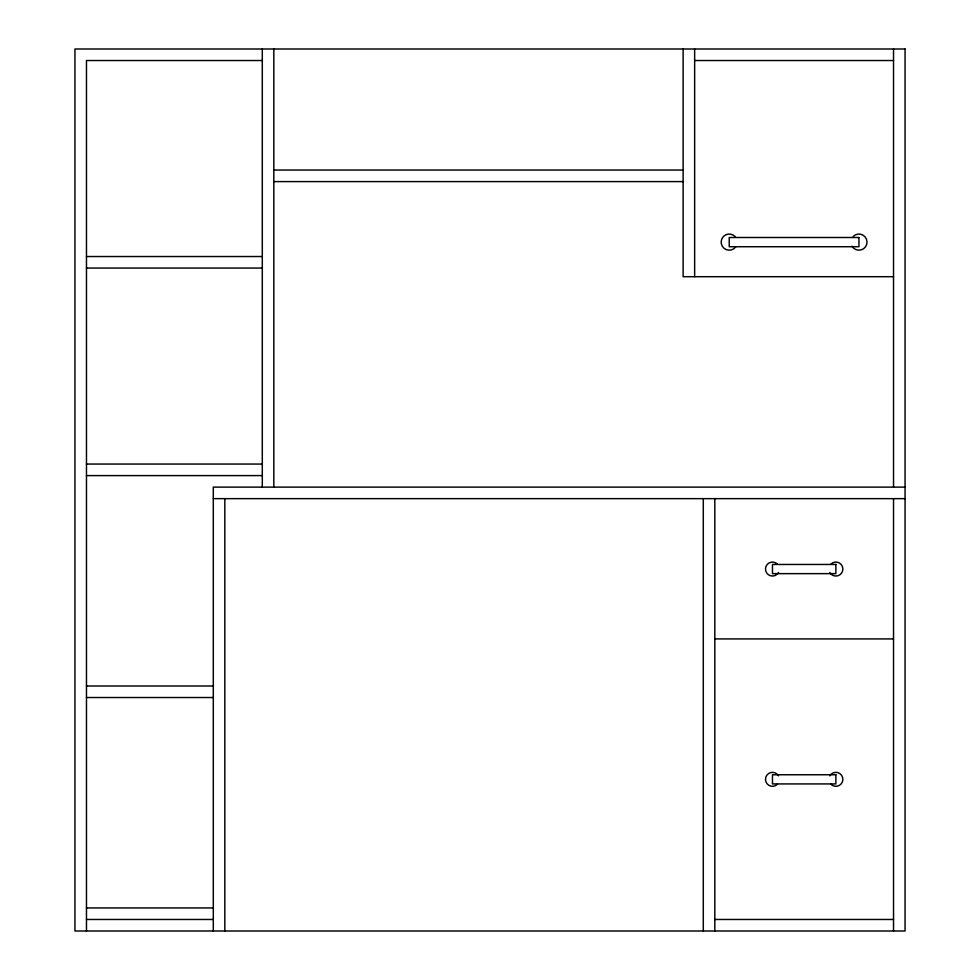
<?xml version="1.0" encoding="UTF-8"?>
<svg xmlns="http://www.w3.org/2000/svg" width="980" height="980" viewBox="0 0 980 980"><rect width="100%" height="100%" fill="white"/><g stroke="black" fill="none" stroke-linecap="round" stroke-linejoin="round"><path stroke-width="1.47" d="M262.297 60.527L86.473 60.527L86.473 931M694.649 60.527L893.527 60.527M273.824 170.054L683.121 170.054M273.824 181.594L683.121 181.594M86.473 256.527L262.297 256.527M86.473 268.055L262.297 268.055M893.527 276.703L683.121 276.703L683.121 49M86.473 464.055L262.297 464.055M86.473 475.594L262.297 475.594M905.055 487.121L213.297 487.121L213.297 931M213.297 498.649L905.055 498.649M714.824 638.923L893.527 638.923M86.473 686L213.297 686M86.473 697.527L213.297 697.527M86.473 907.946L213.297 907.946M86.473 919.473L213.297 919.473M714.824 919.473L893.527 919.473M893.527 49L893.527 486.938M893.527 498.649L893.527 931M714.824 498.649L714.824 931M703.297 498.649L703.297 931M694.649 49L694.649 276.703M273.824 49L273.824 487.121M262.297 49L262.297 487.121M224.824 498.649L224.824 931M735.833 246.764A8.073 8.073 0 0 1 724.024 248.283A8.073 8.073 0 0 1 723.546 236.388A8.073 8.073 0 0 1 735.441 236.952M853.188 236.45A8.073 8.073 0 0 1 865.083 236.891A8.073 8.073 0 0 1 863.625 248.7A8.073 8.073 0 0 1 851.988 246.201M778.524 572.541A6.983 6.983 0 0 1 768.467 574.77A6.983 6.983 0 0 1 767.12 564.554A6.983 6.983 0 0 1 777.41 564.1M830.942 564.1A6.983 6.983 0 0 1 841.232 564.554A6.983 6.983 0 0 1 839.897 574.77A6.983 6.983 0 0 1 829.827 572.541M777.41 784.282A6.983 6.983 0 0 1 767.12 783.829A6.983 6.983 0 0 1 768.467 773.612A6.983 6.983 0 0 1 778.524 775.842M829.827 775.842A6.983 6.983 0 0 1 839.897 773.612A6.983 6.983 0 0 1 841.232 783.829A6.983 6.983 0 0 1 830.942 784.282M905.055 49L74.946 49L74.946 931L905.055 931L905.055 49M858.946 237.503L729.23 237.503L729.23 246.727L858.946 246.727L858.946 237.503M835.879 564.456L772.473 564.456L772.473 573.643L835.879 573.643L835.879 564.456M835.879 774.751L772.473 774.751L772.473 783.927L835.879 783.927L835.879 774.751"/></g></svg>
